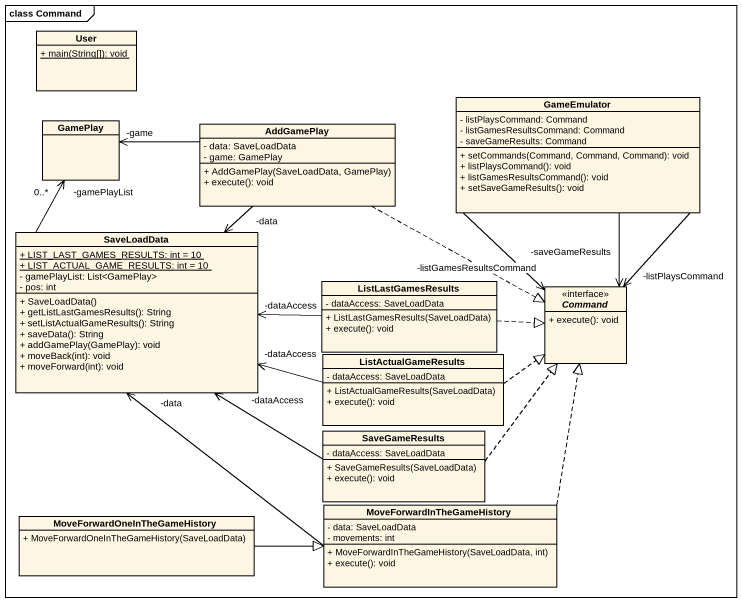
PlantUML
@startuml
mainframe class Command
hide circle
hide empty members
skinparam classAttributeIconSize 0
class User {
  {static} + main(String[]): void
}
class GameEmulator {
  - listPlaysCommand: Command
  - listGamesResultsCommand: Command
  - saveGameResults: Command
  + setCommands(Command, Command, Command): void
  + listPlaysCommand(): void
  + listGamesResultsCommand(): void
  + setSaveGameResults(): void
}
class GamePlay
class AddGamePlay {
  - data: SaveLoadData
  - game: GamePlay
  + AddGamePlay(SaveLoadData, GamePlay)
  + execute(): void
}
class SaveLoadData {
  {static} + LIST_LAST_GAMES_RESULTS: int = 10
  {static} + LIST_ACTUAL_GAME_RESULTS: int = 10
  - gamePlayList: List<GamePlay>
  - pos: int
  + SaveLoadData()
  + getListLastGamesResults(): String
  + setListActualGameResults(): String
  + saveData(): String
  + addGamePlay(GamePlay): void
  + moveBack(int): void
  + moveForward(int): void
}
class ListLastGamesResults {
  - dataAccess: SaveLoadData
  + ListLastGamesResults(SaveLoadData)
  + execute(): void
}
interface Command <<interface>> {
  + execute(): void
}
class ListActualGameResults {
  - dataAccess: SaveLoadData
  + ListActualGameResults(SaveLoadData)
  + execute(): void
}
class SaveGameResults {
  - dataAccess: SaveLoadData
  + SaveGameResults(SaveLoadData)
  + execute(): void
}
class "MoveForwardOneInTheGameHistory" as MoveForwardOneInTheGameHisto {
  + MoveForwardOneInTheGameHistory(SaveLoadData)
}
class MoveForwardInTheGameHistory {
  - data: SaveLoadData
  - movements: int
  + MoveForwardInTheGameHistory(SaveLoadData, int)
  + execute(): void
}
GameEmulator --> "-listGamesResultsCommand" Command
GameEmulator --> "-listPlaysCommand" Command
GameEmulator --> "-saveGameResults" Command
AddGamePlay -left-> "-game" GamePlay
AddGamePlay --> "-data" SaveLoadData
AddGamePlay .right.|> Command
SaveLoadData -up-> "-gamePlayList\n0..*" GamePlay
ListLastGamesResults -left-> "-dataAccess" SaveLoadData
ListLastGamesResults .right.|> Command
ListActualGameResults -left-> "-dataAccess" SaveLoadData
ListActualGameResults .right.|> Command
SaveGameResults -left-> "-dataAccess" SaveLoadData
SaveGameResults .up.|> Command
MoveForwardOneInTheGameHisto -right-|> MoveForwardInTheGameHistory
MoveForwardInTheGameHistory -up-> "-data" SaveLoadData
MoveForwardInTheGameHistory .up.|> Command
@enduml
